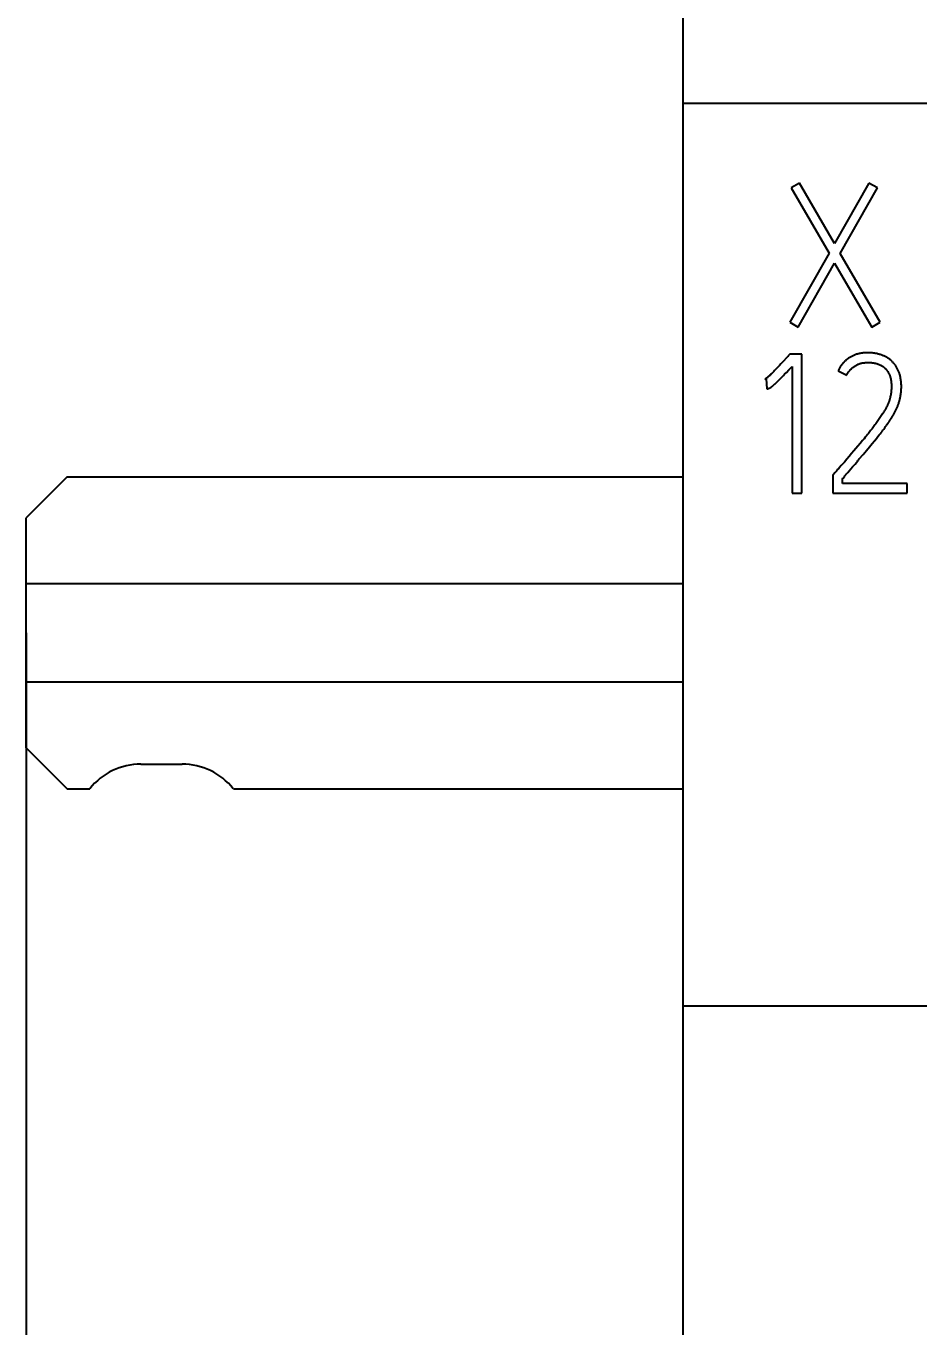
# Model space of a CAD drawing. Extents: x 0 to 420, y 0 to 297.
# Drawn here: x 102.81 to 113.68, y 140.74 to 156.59 of the extents above; entities that cross this region are included whole.
import ezdxf
from ezdxf.enums import TextEntityAlignment as Align

# ---------------------------------------------------------------- set-up
doc = ezdxf.new("R2010")
doc.units = 0
doc.header["$LTSCALE"] = 23.1
for name, color, linetype in [('10000_FRONT', 7, 'CONTINUOUS'), ('10100_DIM_FRONT', 7, 'CONTINUOUS'), ('10500_FRONT_LABELING', 7, 'CONTINUOUS')]:
    doc.layers.add(name, color=color, linetype=linetype)
doc.dimstyles.get("Standard").update_dxf_attribs({"dimtxt": 2.5, "dimasz": 2.5, "dimexe": 1.25, "dimexo": 0.625, "dimtad": 1, "dimcen": 2.5, "dimazin": 3, "dimtfac": 1, "dimtmove": 0, "dimatfit": 3})

# ---------------------------------------------------------------- blocks, each defined once
blk = doc.blocks.new('*D0')
at = {"layer": '10100_DIM_FRONT', "linetype": 'CONTINUOUS'}
for p, q in [((110.808052, 150.134362), (110.808052, 134.632386)), ((146.308052, 150.134362), (146.308052, 134.632386)), ((110.808052, 136.632386), (128.558052, 136.632386)), ((146.308052, 136.632386), (128.558052, 136.632386))]:
    blk.add_line(p, q, dxfattribs=at)
for points in [[(114.308052, 137.132386), (110.808052, 136.632386), (114.308052, 136.132386)], [(142.808052, 136.132386), (146.308052, 136.632386), (142.808052, 137.132386)]]:
    blk.add_solid(points, dxfattribs=at)
blk.add_text('35,5', height=3.5, dxfattribs=at).set_placement((124.727394, 137.507386), (134.227394, 137.507386), align=Align.FIT)
blk = doc.blocks.new('*D1')
at = {"layer": '10100_DIM_FRONT', "linetype": 'CONTINUOUS'}
for p, q in [((146.308, 189.647), (146.308, 124.898)), ((102.808, 149.198), (102.808, 124.898)), ((102.808, 126.898), (124.558, 126.898)), ((146.308, 126.898), (124.558, 126.898))]:
    blk.add_line(p, q, dxfattribs=at)
for points in [[(106.308, 127.398), (102.808, 126.898), (106.308, 126.398)], [(142.808, 126.398), (146.308, 126.898), (142.808, 127.398)]]:
    blk.add_solid(points, dxfattribs=at)
blk.add_text('43,5', height=3.5, dxfattribs=at).set_placement((120.525, 127.773), (130.275, 127.773), align=Align.FIT)

msp = doc.modelspace()

# ---------------------------------------------------------------- linework, layer by layer
at = {"layer": '10000_FRONT', "color": 7, "linetype": 'CONTINUOUS'}
for p, q in [((110.808, 234.648), (110.808, 144.648)), ((110.808, 155.648), (146.308, 155.648)), ((103.308, 151.098), (102.808, 150.598)), ((103.308, 151.098), (110.808, 151.098)), ((102.808, 147.798), (102.808, 150.598)), ((102.808, 149.798), (110.808, 149.798)), ((102.808, 148.598), (110.808, 148.598)), ((102.808, 147.798), (103.308, 147.298)), ((104.208, 147.598), (104.708, 147.598)), ((103.308, 147.298), (103.584, 147.298)), ((105.333, 147.298), (110.808, 147.298)), ((146.308, 144.648), (110.808, 144.648))]:
    msp.add_line(p, q, dxfattribs=at)
for centre, start, end in [((104.208, 146.798), 90, 141.3178), ((104.708, 146.798), 38.6822, 90)]:
    msp.add_arc(centre, 0.8, start, end, dxfattribs=at)
at = {"layer": '10500_FRONT_LABELING', "color": 7, "linetype": 'CONTINUOUS'}
for p, q in [((112.228, 154.674), (112.127, 154.615)), ((112.653, 153.938), (112.228, 154.674)), ((113.07, 154.674), (112.653, 153.938)), ((113.176, 154.615), (113.07, 154.674)), ((112.127, 154.615), (112.587, 153.82)), ((112.723, 153.818), (113.176, 154.615)), ((112.587, 153.82), (112.108, 152.979)), ((112.212, 152.92), (112.655, 153.7)), ((112.655, 153.7), (113.108, 152.92)), ((113.212, 152.979), (112.723, 153.818)), ((112.108, 152.979), (112.212, 152.92)), ((113.108, 152.92), (113.212, 152.979)), ((112.108, 152.589), (112.091, 152.57)), ((112.256, 152.589), (112.108, 152.589)), ((112.256, 150.896), (112.256, 152.589)), ((111.968, 152.436), (111.952, 152.419)), ((111.984, 152.453), (111.968, 152.436)), ((112.001, 152.471), (111.984, 152.453)), ((112.017, 152.488), (112.001, 152.471)), ((112.033, 152.505), (112.017, 152.488)), ((112.096, 152.398), (112.138, 152.442)), ((112.138, 152.442), (112.138, 150.896)), ((111.808, 152.284), (111.822, 152.289)), ((111.822, 152.289), (111.829, 152.169)), ((111.925, 152.39), (111.914, 152.379)), ((111.936, 152.402), (111.925, 152.39)), ((111.952, 152.419), (111.936, 152.402)), ((111.964, 152.262), (111.972, 152.27)), ((111.972, 152.27), (111.98, 152.278)), ((111.98, 152.278), (111.992, 152.289)), ((111.992, 152.289), (112.004, 152.301)), ((112.004, 152.301), (112.016, 152.313)), ((112.016, 152.313), (112.031, 152.329)), ((112.031, 152.329), (112.047, 152.345)), ((112.047, 152.345), (112.07, 152.369)), ((112.07, 152.369), (112.096, 152.398)), ((112.697, 152.388), (112.803, 152.334)), ((111.948, 152.247), (111.956, 152.254)), ((111.956, 152.254), (111.964, 152.262)), ((113.199, 151.803), (113.19, 151.791)), ((113.207, 151.815), (113.199, 151.803)), ((113.216, 151.827), (113.207, 151.815)), ((113.224, 151.84), (113.216, 151.827)), ((113.232, 151.852), (113.224, 151.84)), ((113.24, 151.865), (113.232, 151.852)), ((113.075, 151.636), (113.066, 151.624)), ((113.084, 151.647), (113.075, 151.636)), ((113.093, 151.659), (113.084, 151.647)), ((113.102, 151.671), (113.093, 151.659)), ((113.111, 151.683), (113.102, 151.671)), ((113.12, 151.694), (113.111, 151.683)), ((113.129, 151.706), (113.12, 151.694)), ((113.138, 151.718), (113.129, 151.706)), ((113.147, 151.73), (113.138, 151.718)), ((113.156, 151.742), (113.147, 151.73)), ((113.165, 151.754), (113.156, 151.742)), ((113.173, 151.766), (113.165, 151.754)), ((113.182, 151.778), (113.173, 151.766)), ((113.19, 151.791), (113.182, 151.778)), ((113.211, 151.622), (113.222, 151.636)), ((113.222, 151.636), (113.233, 151.65)), ((113.233, 151.65), (113.244, 151.665)), ((113.244, 151.665), (113.255, 151.679)), ((113.255, 151.679), (113.265, 151.694)), ((113.265, 151.694), (113.276, 151.708)), ((113.276, 151.708), (113.287, 151.723)), ((113.287, 151.723), (113.297, 151.738)), ((113.297, 151.738), (113.308, 151.753)), ((113.308, 151.753), (113.318, 151.768)), ((112.966, 151.504), (112.938, 151.47)), ((112.995, 151.538), (112.966, 151.504)), ((113.014, 151.561), (112.995, 151.538)), ((113.028, 151.578), (113.014, 151.561)), ((113.042, 151.595), (113.028, 151.578)), ((113.056, 151.612), (113.042, 151.595)), ((113.066, 151.624), (113.056, 151.612)), ((113.079, 151.46), (113.114, 151.502)), ((113.114, 151.502), (113.143, 151.537)), ((113.143, 151.537), (113.165, 151.565)), ((113.165, 151.565), (113.182, 151.586)), ((113.182, 151.586), (113.199, 151.607)), ((113.199, 151.607), (113.211, 151.622)), ((112.832, 151.345), (112.803, 151.311)), ((112.861, 151.379), (112.832, 151.345)), ((112.89, 151.413), (112.861, 151.379)), ((112.914, 151.441), (112.89, 151.413)), ((112.938, 151.47), (112.914, 151.441)), ((113.003, 151.37), (113.044, 151.418)), ((113.044, 151.418), (113.079, 151.46)), ((112.706, 151.199), (112.696, 151.188)), ((112.715, 151.21), (112.706, 151.199)), ((112.803, 151.311), (112.774, 151.277)), ((112.816, 151.149), (112.833, 151.169)), ((112.833, 151.169), (112.874, 151.218)), ((112.874, 151.218), (112.904, 151.252)), ((112.904, 151.252), (112.921, 151.273)), ((112.662, 151.148), (112.633, 151.115)), ((112.633, 151.115), (112.633, 150.898)), ((112.751, 151.016), (112.751, 151.072)), ((113.539, 151.016), (112.751, 151.016)), ((112.798, 151.128), (112.816, 151.149)), ((113.539, 150.898), (113.539, 151.016)), ((112.138, 150.896), (112.256, 150.896)), ((112.633, 150.898), (113.539, 150.898))]:
    msp.add_line(p, q, dxfattribs=at)
for points in [[(113.263, 152.565), (113.255, 152.569), (113.247, 152.572), (113.238, 152.576), (113.229, 152.579), (113.221, 152.582), (113.212, 152.585), (113.203, 152.587), (113.195, 152.59), (113.186, 152.592), (113.177, 152.595), (113.168, 152.597), (113.159, 152.598), (113.15, 152.6), (113.141, 152.602), (113.132, 152.603), (113.123, 152.604), (113.114, 152.605), (113.105, 152.606), (113.096, 152.606), (113.087, 152.607), (113.077, 152.607), (113.068, 152.607), (113.059, 152.607), (113.05, 152.607), (113.041, 152.607), (113.032, 152.607), (113.022, 152.606), (113.013, 152.606), (113.004, 152.605), (112.995, 152.604), (112.986, 152.602), (112.977, 152.601), (112.968, 152.6), (112.959, 152.598), (112.95, 152.596), (112.941, 152.594), (112.932, 152.591), (112.923, 152.589), (112.915, 152.586), (112.906, 152.583), (112.897, 152.58), (112.889, 152.576), (112.881, 152.572), (112.872, 152.568), (112.864, 152.564), (112.856, 152.56), (112.848, 152.555), (112.84, 152.551), (112.833, 152.546), (112.825, 152.541), (112.817, 152.535), (112.81, 152.53), (112.803, 152.524), (112.796, 152.518), (112.789, 152.512), (112.782, 152.506), (112.776, 152.5), (112.769, 152.493), (112.763, 152.487), (112.757, 152.48), (112.751, 152.473), (112.745, 152.466), (112.739, 152.459), (112.734, 152.451), (112.728, 152.444), (112.723, 152.436), (112.718, 152.429), (112.714, 152.421), (112.709, 152.413), (112.705, 152.405), (112.701, 152.396), (112.697, 152.388)], [(112.081, 152.558), (112.07, 152.546), (112.033, 152.505)], [(112.091, 152.57), (112.086, 152.564), (112.081, 152.558)], [(112.803, 152.334), (112.806, 152.341), (112.81, 152.347), (112.813, 152.354), (112.817, 152.36), (112.821, 152.367), (112.825, 152.373), (112.83, 152.379), (112.834, 152.385), (112.839, 152.391), (112.844, 152.397), (112.849, 152.402), (112.854, 152.408), (112.859, 152.413), (112.865, 152.418), (112.871, 152.423), (112.876, 152.428), (112.882, 152.433), (112.888, 152.438), (112.894, 152.442), (112.9, 152.446), (112.907, 152.45), (112.913, 152.454), (112.92, 152.458), (112.927, 152.461), (112.933, 152.465), (112.94, 152.468), (112.947, 152.47), (112.954, 152.473), (112.962, 152.475), (112.969, 152.478), (112.976, 152.48), (112.983, 152.481), (112.991, 152.483), (112.998, 152.484), (113.006, 152.486), (113.013, 152.487), (113.021, 152.487), (113.028, 152.488), (113.036, 152.489), (113.043, 152.489), (113.051, 152.489), (113.058, 152.49), (113.066, 152.49), (113.073, 152.489), (113.081, 152.489), (113.088, 152.489), (113.096, 152.488), (113.103, 152.488), (113.111, 152.487), (113.118, 152.486), (113.126, 152.485), (113.133, 152.484), (113.14, 152.482), (113.148, 152.481), (113.155, 152.479), (113.163, 152.477), (113.17, 152.475), (113.177, 152.473), (113.184, 152.47), (113.191, 152.467), (113.198, 152.465), (113.205, 152.462), (113.212, 152.458), (113.219, 152.455), (113.226, 152.451), (113.232, 152.447), (113.238, 152.443), (113.245, 152.439), (113.251, 152.435), (113.257, 152.43), (113.262, 152.425), (113.268, 152.42), (113.273, 152.415), (113.278, 152.409), (113.283, 152.404), (113.288, 152.398), (113.293, 152.392), (113.297, 152.386), (113.302, 152.38), (113.306, 152.373), (113.309, 152.367), (113.313, 152.36), (113.316, 152.353), (113.32, 152.347), (113.323, 152.34), (113.326, 152.333), (113.328, 152.326), (113.331, 152.318), (113.333, 152.311), (113.335, 152.304), (113.337, 152.297), (113.338, 152.289), (113.34, 152.282), (113.341, 152.275), (113.342, 152.267), (113.344, 152.26), (113.345, 152.253), (113.345, 152.245), (113.346, 152.238), (113.347, 152.23), (113.347, 152.223), (113.347, 152.215), (113.348, 152.208), (113.348, 152.2), (113.348, 152.193), (113.348, 152.185), (113.347, 152.178), (113.347, 152.17), (113.347, 152.163), (113.346, 152.155), (113.345, 152.148), (113.345, 152.14), (113.344, 152.133), (113.343, 152.126), (113.342, 152.118), (113.341, 152.111), (113.339, 152.104), (113.338, 152.096), (113.337, 152.089), (113.335, 152.082), (113.333, 152.074), (113.332, 152.067), (113.33, 152.06), (113.328, 152.053), (113.326, 152.045), (113.324, 152.038), (113.322, 152.031), (113.32, 152.024), (113.318, 152.017), (113.315, 152.01), (113.313, 152.002), (113.31, 151.995), (113.307, 151.989), (113.304, 151.982), (113.301, 151.975), (113.298, 151.968), (113.295, 151.961), (113.292, 151.955), (113.289, 151.948), (113.285, 151.942), (113.282, 151.935), (113.278, 151.928), (113.275, 151.922), (113.271, 151.916), (113.267, 151.909), (113.263, 151.903), (113.26, 151.896), (113.256, 151.89), (113.252, 151.884), (113.248, 151.877), (113.244, 151.871), (113.24, 151.865)], [(113.318, 151.768), (113.323, 151.775), (113.328, 151.783), (113.333, 151.79), (113.338, 151.798), (113.343, 151.806), (113.348, 151.813), (113.353, 151.821), (113.358, 151.829), (113.362, 151.836), (113.367, 151.844), (113.372, 151.852), (113.376, 151.86), (113.381, 151.868), (113.385, 151.876), (113.389, 151.884), (113.394, 151.892), (113.398, 151.9), (113.402, 151.908), (113.406, 151.916), (113.41, 151.924), (113.413, 151.932), (113.417, 151.941), (113.42, 151.949), (113.424, 151.957), (113.427, 151.966), (113.43, 151.974), (113.433, 151.983), (113.436, 151.991), (113.439, 152), (113.441, 152.009), (113.444, 152.018), (113.446, 152.026), (113.449, 152.035), (113.451, 152.044), (113.453, 152.053), (113.455, 152.062), (113.456, 152.071), (113.458, 152.08), (113.459, 152.089), (113.461, 152.098), (113.462, 152.107), (113.463, 152.116), (113.464, 152.124), (113.465, 152.133), (113.466, 152.142), (113.466, 152.151), (113.467, 152.16), (113.467, 152.169), (113.468, 152.178), (113.468, 152.188), (113.468, 152.197), (113.468, 152.206), (113.468, 152.215), (113.467, 152.224), (113.467, 152.233), (113.466, 152.242), (113.465, 152.251), (113.464, 152.26), (113.463, 152.269), (113.462, 152.278), (113.461, 152.287), (113.459, 152.296), (113.458, 152.305), (113.456, 152.314), (113.454, 152.323), (113.452, 152.332), (113.449, 152.341), (113.447, 152.349), (113.444, 152.358), (113.441, 152.367), (113.438, 152.375), (113.435, 152.384), (113.431, 152.392), (113.427, 152.401), (113.423, 152.409), (113.419, 152.417), (113.415, 152.425), (113.41, 152.433), (113.406, 152.441), (113.401, 152.448), (113.395, 152.456), (113.39, 152.463), (113.384, 152.47), (113.378, 152.477), (113.372, 152.484), (113.366, 152.491), (113.36, 152.497), (113.353, 152.504), (113.347, 152.51), (113.34, 152.517), (113.333, 152.522), (113.326, 152.528), (113.319, 152.533), (113.311, 152.539), (113.304, 152.543), (113.296, 152.548), (113.288, 152.553), (113.28, 152.557), (113.272, 152.561), (113.263, 152.565)], [(111.914, 152.379), (111.903, 152.368), (111.897, 152.362), (111.891, 152.357), (111.886, 152.351), (111.88, 152.346), (111.874, 152.34), (111.869, 152.335), (111.863, 152.33), (111.857, 152.324), (111.851, 152.319), (111.845, 152.314), (111.839, 152.309), (111.833, 152.304), (111.827, 152.298), (111.821, 152.294), (111.815, 152.289), (111.811, 152.287), (111.808, 152.284)], [(111.829, 152.169), (111.832, 152.169), (111.835, 152.169), (111.838, 152.17), (111.84, 152.17), (111.846, 152.171), (111.849, 152.172), (111.851, 152.173), (111.854, 152.174), (111.857, 152.175), (111.859, 152.176), (111.862, 152.177), (111.867, 152.179), (111.872, 152.182), (111.876, 152.185), (111.881, 152.189), (111.885, 152.192), (111.89, 152.195), (111.894, 152.199), (111.898, 152.202), (111.903, 152.206), (111.907, 152.209), (111.911, 152.213), (111.916, 152.217), (111.92, 152.22), (111.924, 152.224), (111.928, 152.228), (111.932, 152.231), (111.936, 152.235), (111.94, 152.239), (111.948, 152.247)], [(112.921, 151.273), (112.933, 151.287), (112.939, 151.294), (112.945, 151.301), (112.951, 151.307), (112.956, 151.314), (113.003, 151.37)], [(112.696, 151.188), (112.677, 151.165), (112.662, 151.148)], [(112.774, 151.277), (112.735, 151.233), (112.715, 151.21)], [(112.751, 151.072), (112.757, 151.079), (112.763, 151.086)], [(112.763, 151.086), (112.775, 151.1), (112.78, 151.107)], [(112.78, 151.107), (112.792, 151.121), (112.798, 151.128)]]:
    msp.add_lwpolyline(points, dxfattribs=at)

# ---------------------------------------------------------------- dimensions: what is measured, and where the dimension line sits
at = {"layer": '10100_DIM_FRONT', "linetype": 'CONTINUOUS'}
for base, p1, p2, picture, middle in [((146.308, 126.898), (102.808, 149.198), (146.308, 189.647), '*D1', (125.4, 129.523)), ((146.308, 136.632), (110.808, 150.134), (146.308, 150.134), '*D0', (129.477, 139.257))]:
    dim = msp.add_linear_dim(base=base, p1=p1, p2=p2, dimstyle='Standard', dxfattribs=at)
    dim.commit()
    dim.dimension.update_dxf_attribs({"geometry": picture, "text_midpoint": middle, "dimtype": 128})

doc.saveas('drawing.dxf')
